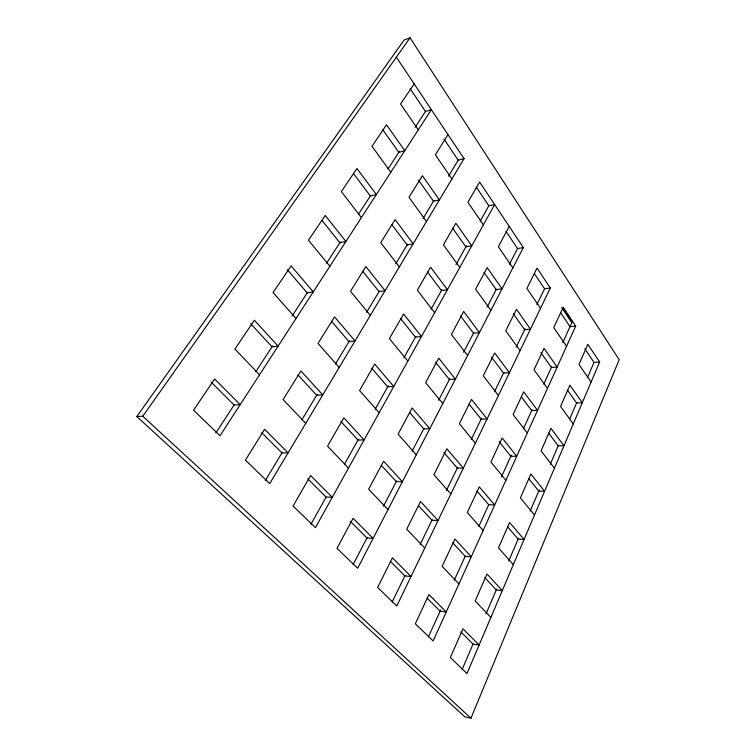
<?xml version="1.0" encoding="UTF-8"?>
<svg xmlns="http://www.w3.org/2000/svg" width="756" height="756" viewBox="0 0 756 756"><rect width="100%" height="100%" fill="white"/><g stroke="black" fill="none" stroke-linecap="round" stroke-linejoin="round"><path stroke-width="1.13" d="M470.969 718.2L619.183 359.676L410.045 37.8L404.129 40.011L136.817 416.537L464.845 716.868L470.969 718.2L142.78 416.244L136.817 416.537M591.088 382.092L579.001 364.449L587.847 344.301L599.64 361.992L466.972 673.549L450.349 657.531L462.965 628.794L479.115 645.038L473.029 644.093L460.905 631.959M462.209 669.287L473.029 644.093M485.995 613.9L496.758 588.839M508.712 561.018L518.54 538.121M530.192 511.009L539.255 489.897M550.245 464.307L558.334 445.482M569.391 419.741L576.866 402.324M587.488 377.594L594.008 362.407L584.813 348.714M566.556 346.276L553.732 327.565L563.192 307.333L575.694 326.091L433.131 640.956L415.299 623.776L428.945 594.575L446.248 611.982L440.134 611.179L426.932 597.977M428.444 636.779L440.701 609.941M454.28 580.183L465.186 556.293L452.74 542.789M478.841 526.384L488.867 504.422M501.389 476.998L511.349 455.169M523.369 428.841L532.111 409.686M543.772 384.142L551.578 367.038M562.738 342.6L572.264 321.725L563.088 307.975M540.521 308.278L526.904 288.405L537.034 268.106L550.311 288.017L396.796 605.962L377.613 587.478L392.411 557.824L411.009 576.535L404.866 575.892L390.304 561.321M392.147 602.012L405.093 575.42M420.166 544.443L432.186 519.741M446.323 490.672L457.777 467.142M471.186 439.595L481.676 418.04M494.481 391.712L503.893 372.368M516.168 347.146L525.07 328.851M536.902 304.545L544.566 288.792L550.311 288.017M483.386 224.872L467.917 202.296L479.606 181.998L523.341 247.581L357.683 568.285L336.987 548.355L353.08 518.257L373.114 538.414L366.953 537.97L350.255 521.262M353.099 564.59L367.293 537.318M383.481 506.208L396.692 480.825M412.058 451.285L424.04 428.265M438.603 400.264L449.773 378.803M463.579 352.287L473.634 332.961M487.1 307.078L496.399 289.198M509.374 264.288L517.548 248.573L523.341 247.581M509.223 226.413L498.355 246.73L512.851 267.889M310.962 524.201L326.101 497.098L332.262 497.316L310.612 475.543L293.054 506.047L315.46 527.622L494.651 204.555L488.811 205.783L480.173 221.243M344.377 464.364L358.401 439.255M375.184 409.213L388.282 385.777M403.884 357.843L415.847 336.401M430.996 309.298L441.873 289.822M455.991 264.543L466.48 245.757M396.361 57.172L464.061 158.684L269.731 483.575L245.416 460.158L264.628 429.276L288.083 452.882L281.941 452.92L261.737 432.697M265.356 480.466L282.432 452.107M301.89 419.788L317.246 394.282M335.343 364.222L349.395 340.871M366.613 312.275L379.399 291.032M395.728 263.91L407.645 244.112M423.02 218.569L433.935 200.444M448.535 176.195L458.174 160.177L464.061 158.684M447.987 134.587L435.399 154.819L451.927 178.955M215.838 432.98L234.067 405.027L240.172 404.677L214.647 379.011L193.555 410.215L220.043 435.721L431.374 109.667L425.458 111.463L415.138 127.291M255.868 371.583L272.632 345.87M292.062 316.065L307.531 292.336M326.535 263.192L340.398 241.929M358.391 214.326L370.856 195.209M387.989 168.938L399.423 151.398M414.175 83.878L400.576 103.988L418.285 129.852M142.78 416.244L410.045 37.8M575.694 326.091L570.005 326.668L560.612 312.672M594.008 362.407L599.64 361.992M465.186 556.293L471.243 556.785L454.923 538.99L442.147 566.329L458.949 583.944M211.056 381.997L234.067 405.027M307.786 478.775L326.101 497.098M259.506 374.834L234.908 349.045L254.375 320.251L278.113 346.135L272.009 346.824L250.671 323.681M305.764 423.332L283.103 399.574L300.897 370.988L322.784 394.868L316.67 395.246L297.911 374.91M348.469 468.106L327.528 446.153L343.838 417.832L364.099 439.926L357.975 440.03L340.833 421.442M388.017 509.572L368.616 489.227L383.604 461.207L402.409 481.714L396.295 481.581L381.402 465.441M424.749 548.081L406.719 529.172L420.534 501.483L438.036 520.563L431.941 520.241L418.408 505.566M490.871 617.416L475.184 600.963L487.015 573.993L502.277 590.634L496.267 589.992L484.804 577.565M296.012 318.503L273.105 292.553L291.126 265.885L313.267 291.892L307.182 292.874L287.346 269.722M339.198 367.425L318.03 343.441L334.549 316.896L355.036 340.956L348.941 341.627L331.497 321.262M379.191 412.719L359.572 390.502L374.759 364.118L393.763 386.439L387.686 386.836L371.716 368.2M416.32 454.781L398.091 434.133L412.096 407.966L429.777 428.728L423.71 428.888L409.705 412.54M450.888 493.933L433.906 474.702L446.843 448.78L463.334 468.153L457.314 468.106L443.8 452.334M483.15 530.485L467.293 512.521L479.276 486.873L494.698 504.98L488.716 504.753L476.951 491.022M513.333 564.666L498.487 547.854L509.62 522.509L524.069 539.472L518.134 539.085L507.465 526.639M329.89 266.244L308.486 240.21L325.222 215.46L345.927 241.495L339.879 242.733L322.028 220.44M370.317 315.403L350.491 291.287L365.866 266.566L385.078 290.72L379.03 291.646L362.663 271.196M407.853 361.037L389.425 338.631L403.61 314.005L421.479 336.477L415.45 337.129L400.425 318.361M442.789 403.524L425.628 382.659L438.735 358.164L455.395 379.125L449.404 379.531L435.617 362.313M475.401 443.167L459.374 423.681L471.508 399.376L487.091 418.956L481.128 419.155L469.07 404.101M505.896 480.249L490.899 462.02L502.164 437.913L516.754 456.265L510.848 456.274L499.149 441.665M534.483 515.016L520.412 497.911L530.892 474.031L544.594 491.258L538.735 491.107L528.624 478.472M361.406 217.615L341.362 191.58L356.936 168.541L376.356 194.547L370.345 196.002L353.695 173.852M399.348 266.868L380.722 242.685L395.086 219.618L413.145 243.801L407.144 244.944L391.854 224.608M434.662 312.71L417.321 290.191L430.58 267.151L447.429 289.699L441.457 290.569L427.405 271.886M467.614 355.481L451.417 334.464L463.702 311.491L479.446 332.574L473.511 333.198L460.489 315.885M498.421 395.482L483.273 375.808L494.679 352.967L509.421 372.708L503.534 373.124L491.57 357.219M527.301 432.971L513.088 414.524L523.7 391.825L537.544 410.357L531.704 410.584L521.3 396.758M554.422 468.181L541.069 450.85L550.963 428.331L563.976 445.756L558.193 445.813L548.582 433.027M390.805 172.255L371.98 146.286L386.514 124.787L404.772 150.699L398.809 152.343L382.574 129.456M426.497 221.489L408.968 197.307L422.396 175.723L439.416 199.886L433.471 201.209L418.484 180.079M459.79 267.416L443.422 244.84L455.859 223.237L471.763 245.813L465.857 246.872L452.589 228.161M490.918 310.357L475.609 289.236L487.157 267.662L502.05 288.811L496.182 289.624L483.982 272.415M520.09 350.604L505.736 330.797L516.48 309.289L530.457 329.134L524.636 329.739L513.305 313.759M547.486 388.395L534.001 369.788L544.008 348.374L557.153 367.038L551.389 367.454L540.852 352.598M573.265 423.946L560.565 406.435L569.911 385.154L582.3 402.731L576.592 402.976L567.444 390.087M410.158 88.688L425.458 111.463M444.018 139.104L458.174 160.177M476.365 187.252L488.811 205.783M505.972 231.345L517.548 248.573M534.426 273.7L544.566 288.792M561.84 307.777L571.81 322.717"/></g></svg>
